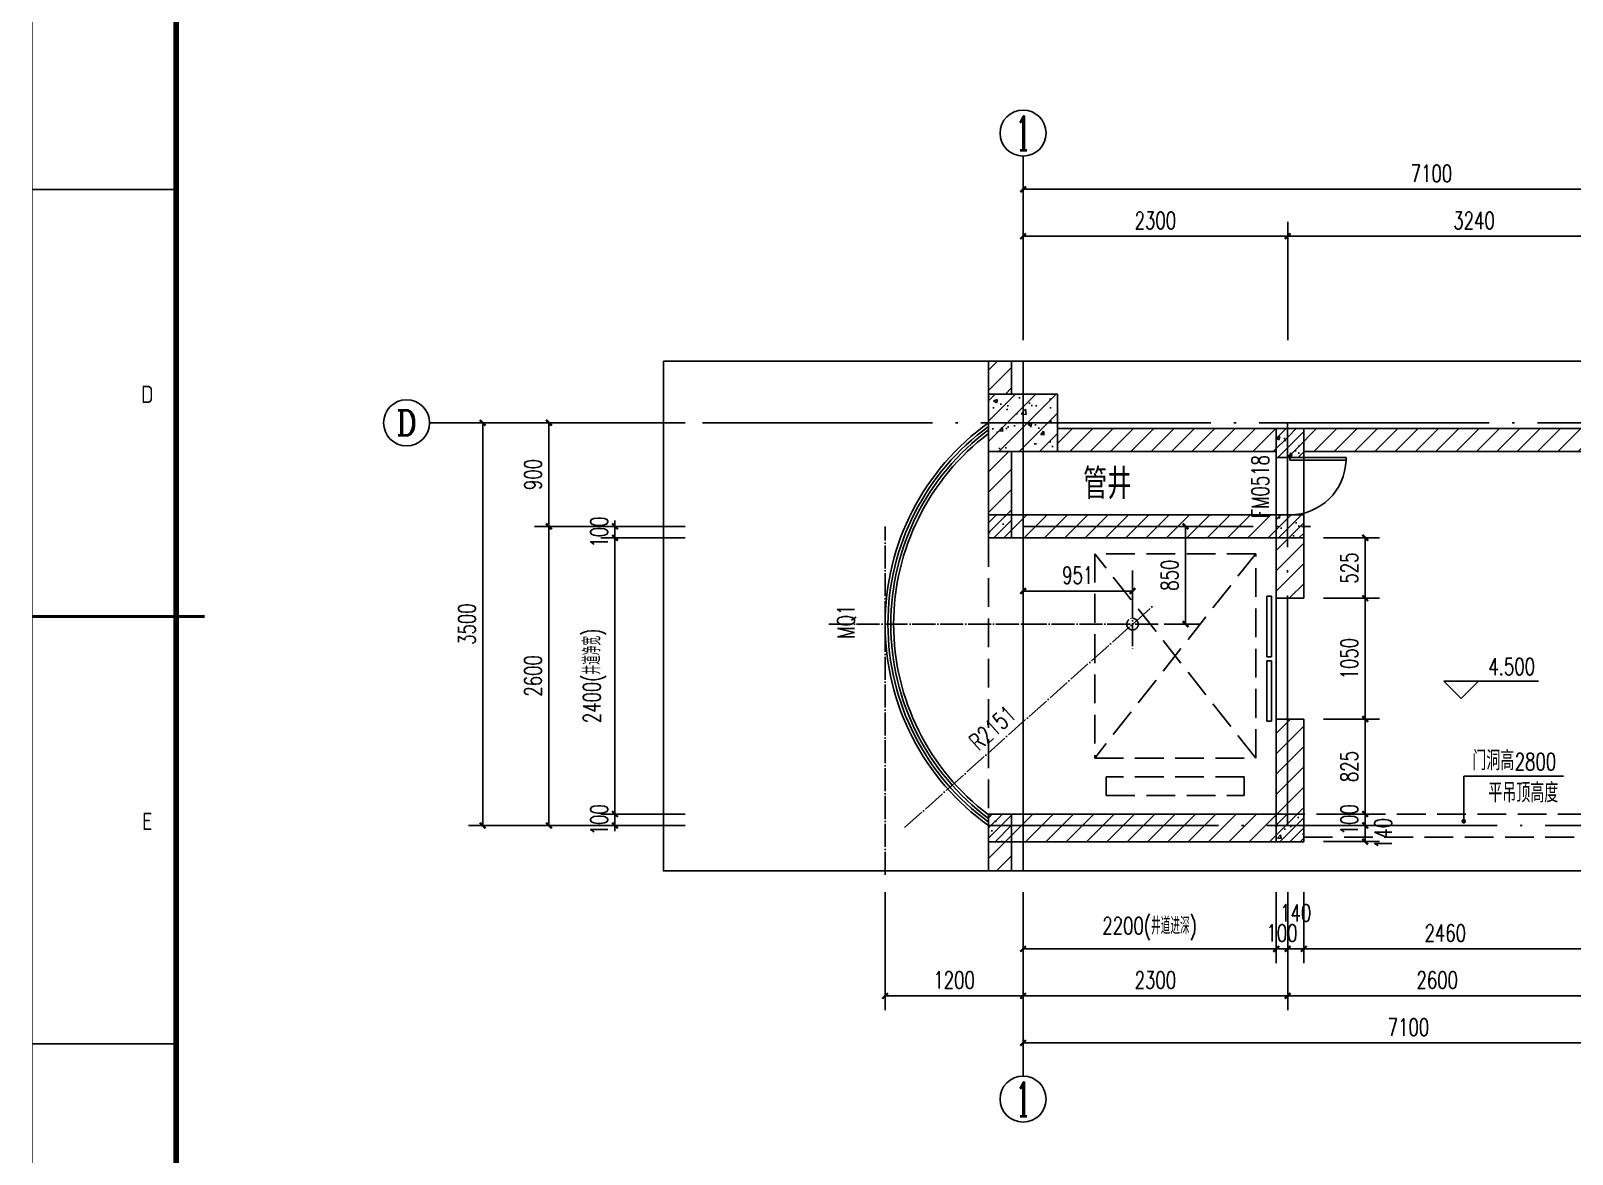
# Model space of a CAD drawing. Extents: x -59142 to 322364, y -122476 to 91021.
# Drawn here: x 140384 to 153783, y -57418 to -47656 of the extents above; entities that cross this region are included whole.
import ezdxf
from ezdxf.enums import TextEntityAlignment as Align

# ---------------------------------------------------------------- set-up
doc = ezdxf.new("R2010")
doc.units = 0
doc.header["$LTSCALE"] = 1000
doc.header["$MEASUREMENT"] = 0
doc.linetypes.add('DASH', pattern=[0.35, 0.25, -0.1])
doc.linetypes.add('DOTE', pattern=[2.42, 2, -0.2, 0.02, -0.2])
for name, color, linetype in [('AXIS', 3, 'Continuous'), ('AXIS_TEXT', 7, 'Continuous'), ('CENTRE LINE', 1, 'DOTE'), ('COLUMN', 255, 'Continuous'), ('DIM_ELEV', 3, 'Continuous'), ('DIM_LEAD', 3, 'Continuous'), ('DIM_SYMB', 3, 'Continuous'), ('DOTE', 1, 'DOTE'), ('PUB_DIM', 3, 'Continuous'), ('PUB_HATCH', 255, 'Continuous'), ('PUB_TEXT', 7, 'Continuous'), ('STAIR', 2, 'Continuous'), ('TEXT', 62, 'Continuous'), ('WALL', 255, 'Continuous'), ('WINDOW', 4, 'Continuous'), ('WINDOW_TEXT', 7, 'Continuous')]:
    doc.layers.add(name, color=color, linetype=linetype)
doc.styles.add('_TCH_AXIS', font='COMPLEX', dxfattribs={"bigfont": 'GBCBIG'})
doc.styles.add('_TCH_DIM', font='SIMPLEX', dxfattribs={"bigfont": 'GBCBIG'})
doc.styles.add('_TCH_DIM_T3', font='SIMPLEX', dxfattribs={"width": 0.705882, "bigfont": 'GBCBIG'})
doc.styles.add('_TCH_WINDOW', font='SIMPLEX', dxfattribs={"bigfont": 'GBCBIG'})
doc.styles.add('COMPLEX', font='COMPLEX')
doc.styles.add('HZTXT', font='geditxt.shx', dxfattribs={"width": 0.8, "bigfont": 'hztxt1.shx'})
doc.styles.get("Standard").update_dxf_attribs({"font": 'gbenor.shx', "bigfont": 'gbcbig.shx'})
doc.styles.add('TK', font='GEDITXT.SHX', dxfattribs={"width": 0.85, "height": 3.5, "bigfont": 'DXT.SHX'})
doc.dimstyles.new('_TCH_ARCH&&50', dxfattribs={"dimtxt": 148.75, "dimasz": 50, "dimexe": 125, "dimexo": 150, "dimgap": 63.125, "dimtad": 1, "dimdec": 0, "dimzin": 0, "dimdsep": 46, "dimtxsty": '_TCH_DIM_T3', "dimblk": 'ARCHTICK', "dimcen": 0.09, "dimazin": 2, "dimtfac": 1, "dimtdec": 0, "dimtix": 1, "dimtmove": 2, "dimatfit": 3, "dimfxl": 1, "dimtolj": 1, "dimtzin": 0, "dimarcsym": 0})
pattern_1 = [(45, (0, 89.76), (-88.38838, 88.38838), [])]
pattern_2 = [(45, (0, 0), (-88.38835, 88.38835), []), (50, (0, 0), (358.6301, -31.37607), [37.5, -412.5]), (355, (0, 0), (-69.3757, 376.0961), [30, -330]), (100.4514, (29.9, -2.6), (289.2547, 344.7198), [31.8701, -350.57106]), (46.1842, (0, 100), (533.6205, -82.7595), [56.25, -618.75]), (96.6356, (44.47, 93.1), (467.3314, 487.059), [47.8051, -525.8565]), (351.1842, (0, 100), (467.331, 487.0593), [45, -495]), (21, (50, 75), (298.4535, -201.30945), [37.5, -412.5]), (326, (50, 75), (121.6577, 362.575), [30, -330]), (71.4514, (74.87, 58.22), (420.1113, 161.26525), [31.8701, -350.57106]), (37.5, (0, 0), (6.07993, 166.44693), [0, -326, 0, -335, 0, -331.25]), (7.5, (0, 0), (131.53477, 197.20586), [0, -191, 0, -318.5, 0, -126.25]), (327.5, (-111.5, 0), (266.91122, -11.27744), [0, -125, 0, -390, 0, -517.5]), (317.5, (-161.5, 0), (291.5931, 50.0525), [0, -162.5, 0, -259, 0, -367.5])]

# ---------------------------------------------------------------- blocks, each defined once
blk = doc.blocks.new('GEDI_WK_A11')
at = {"color": 3}
for p, q in [((25, 371.25), (0, 371.25)), ((25, 297), (0, 297)), ((25, 222.75), (0, 222.75))]:
    blk.add_line(p, q, dxfattribs=at)
for points, const_width in [([(0, 0), (1050, 0), (1050, 594), (0, 594)], 0.1), ([(25, 10), (1040, 10), (1040, 584), (25, 584)], 1)]:
    blk.add_lwpolyline(points, close=True, dxfattribs=dict(at, const_width=const_width))
at = {"color": 3, "const_width": 0.5}
blk.add_lwpolyline([(30, 297), (0, 297)], dxfattribs=at)
at = {"color": 3}
for s, p in [('D', (20, 334.12)), ('E', (20, 259.88))]:
    blk.add_text(s, height=3, dxfattribs=at).set_placement(p, align=Align.CENTER)
blk = doc.blocks.new('A$C024A6866')
blk.add_blockref('GEDI_WK_A11', (0, 0))
at = {"style": 'TK', "width": 0.85}
for tag, height, p in [('PROJECTNAME', 4.75, (985, 44)), ('PHASE', 4, (1027, 44)), ('DRAWINGNAME', 4.75, (995, 31))]:
    blk.add_attdef(tag, text='', height=height, dxfattribs=at).set_placement(p, align=Align.MIDDLE_CENTER)
for tag, p, height in [('APPROVE', (872, 32.75), 3.5), ('DESIGN', (917, 32.75), 3.5), ('REVIEW1', (872, 25.75), 3.5), ('DRAW', (917, 25.75), 3.5), ('REVIEW2', (872, 18.75), 3.5), ('PROPORTION', (917, 18.75), 3.5), ('DRAWINGNUMBER', (967, 18.5), 4), ('CHECK', (872, 11.75), 3.5), ('DATE', (917, 11.75), 3.5), ('VERSION', (1033, 11.75), 3.5)]:
    blk.add_attdef(tag, p, '', height=height, dxfattribs=at)
blk = doc.blocks.new('sgdsg')
at = {"xscale": 50, "yscale": 50, "zscale": 50}
blk.add_blockref('A$C024A6866', (-52500, 0), dxfattribs=at)
blk = doc.blocks.new('_ArchTick')
at = {"color": 0, "linetype": 'ByBlock', "const_width": 0.4}
blk.add_lwpolyline([(-0.5, -0.5), (0.5, 0.5)], dxfattribs=at)
blk = doc.blocks.new('*D142')
at = {"layer": 'Defpoints', "color": 0, "transparency": 16777216}
for p in [(151470, -52062), (151984, -52062), (151470, -52587)]:
    blk.add_point(p, dxfattribs=at)
at = {"layer": 'PUB_DIM', "color": 0, "lineweight": -2, "transparency": 16777216}
for p, q in [((151620, -52062), (152109, -52062)), ((151984, -52587), (151984, -52062)), ((151620, -52587), (152109, -52587))]:
    blk.add_line(p, q, dxfattribs=at)
at = {"layer": 'PUB_DIM', "color": 0, "lineweight": -2, "transparency": 16777216, "xscale": 50, "yscale": 50, "zscale": 50}
for p, rotation in [((151984, -52062), 90), ((151984, -52587), 270)]:
    blk.add_blockref('_ArchTick', p, dxfattribs=dict(at, rotation=rotation))
at = {"layer": 'PUB_DIM', "color": 0, "transparency": 16777216, "insert": (151846, -52325), "char_height": 148.8, "attachment_point": 5, "rotation": 90, "style": '_TCH_DIM_T3'}
blk.add_mtext('\\A1;525', dxfattribs=at)
blk = doc.blocks.new('*D143')
at = {"layer": 'Defpoints', "color": 0, "transparency": 16777216}
for p in [(151470, -52587), (151984, -52587), (151470, -53637)]:
    blk.add_point(p, dxfattribs=at)
at = {"layer": 'PUB_DIM', "color": 0, "lineweight": -2, "transparency": 16777216}
for p, q in [((151620, -52587), (152109, -52587)), ((151984, -53637), (151984, -52587)), ((151620, -53637), (152109, -53637))]:
    blk.add_line(p, q, dxfattribs=at)
at = {"layer": 'PUB_DIM', "color": 0, "lineweight": -2, "transparency": 16777216, "xscale": 50, "yscale": 50, "zscale": 50}
for p, rotation in [((151984, -52587), 90), ((151984, -53637), 270)]:
    blk.add_blockref('_ArchTick', p, dxfattribs=dict(at, rotation=rotation))
at = {"layer": 'PUB_DIM', "color": 0, "transparency": 16777216, "insert": (151846, -53112), "char_height": 148.8, "attachment_point": 5, "rotation": 90, "style": '_TCH_DIM_T3'}
blk.add_mtext('\\A1;1050', dxfattribs=at)
blk = doc.blocks.new('*D144')
at = {"layer": 'Defpoints', "color": 0, "transparency": 16777216}
for p in [(151470, -53637), (151984, -53637), (151470, -54462)]:
    blk.add_point(p, dxfattribs=at)
at = {"layer": 'PUB_DIM', "color": 0, "lineweight": -2, "transparency": 16777216}
for p, q in [((151620, -53637), (152109, -53637)), ((151984, -54462), (151984, -53637)), ((151620, -54462), (152109, -54462))]:
    blk.add_line(p, q, dxfattribs=at)
at = {"layer": 'PUB_DIM', "color": 0, "lineweight": -2, "transparency": 16777216, "xscale": 50, "yscale": 50, "zscale": 50}
for p, rotation in [((151984, -53637), 90), ((151984, -54462), 270)]:
    blk.add_blockref('_ArchTick', p, dxfattribs=dict(at, rotation=rotation))
at = {"layer": 'PUB_DIM', "color": 0, "transparency": 16777216, "insert": (151846, -54050), "char_height": 148.8, "attachment_point": 5, "rotation": 90, "style": '_TCH_DIM_T3'}
blk.add_mtext('\\A1;825', dxfattribs=at)
blk = doc.blocks.new('*D145')
at = {"layer": 'Defpoints', "color": 0, "transparency": 16777216}
for p in [(151470, -54462), (151984, -54462), (151470, -54562)]:
    blk.add_point(p, dxfattribs=at)
at = {"layer": 'PUB_DIM', "color": 0, "lineweight": -2, "transparency": 16777216}
for p, q in [((151620, -54462), (152109, -54462)), ((151984, -54462), (151984, -54412)), ((151984, -54562), (151984, -54462)), ((151620, -54562), (152109, -54562)), ((151984, -54562), (151984, -54612))]:
    blk.add_line(p, q, dxfattribs=at)
at = {"layer": 'PUB_DIM', "color": 0, "lineweight": -2, "transparency": 16777216, "xscale": 50, "yscale": 50, "zscale": 50}
for p, rotation in [((151984, -54462), 270), ((151984, -54562), 90)]:
    blk.add_blockref('_ArchTick', p, dxfattribs=dict(at, rotation=rotation))
at = {"layer": 'PUB_DIM', "color": 0, "transparency": 16777216, "insert": (151846, -54512), "char_height": 148.8, "attachment_point": 5, "rotation": 90, "style": '_TCH_DIM_T3'}
blk.add_mtext('\\A1;100', dxfattribs=at)
blk = doc.blocks.new('*D146')
at = {"layer": 'Defpoints', "color": 0, "transparency": 16777216}
for p in [(151470, -54562), (151984, -54562), (151470, -54702)]:
    blk.add_point(p, dxfattribs=at)
at = {"layer": 'PUB_DIM', "color": 0, "lineweight": -2, "transparency": 16777216}
for p, q in [((151620, -54562), (152109, -54562)), ((151984, -54702), (151984, -54562)), ((151620, -54702), (152109, -54702))]:
    blk.add_line(p, q, dxfattribs=at)
at = {"layer": 'PUB_DIM', "color": 0, "lineweight": -2, "transparency": 16777216, "xscale": 50, "yscale": 50, "zscale": 50}
for p, rotation in [((151984, -54562), 90), ((151984, -54702), 270)]:
    blk.add_blockref('_ArchTick', p, dxfattribs=dict(at, rotation=rotation))
at = {"layer": 'PUB_DIM', "color": 0, "transparency": 16777216, "insert": (152140, -54632), "char_height": 148.8, "attachment_point": 5, "rotation": 90, "style": '_TCH_DIM_T3'}
blk.add_mtext('\\A1;140', dxfattribs=at)
blk = doc.blocks.new('*D147')
at = {"layer": 'AXIS', "color": 0, "lineweight": -2, "transparency": 16777216}
for p, q in [((149010, -55140), (149010, -55759)), ((151210, -55140), (151210, -55759)), ((149010, -55634), (151210, -55634))]:
    blk.add_line(p, q, dxfattribs=at)
at = {"layer": 'Defpoints', "color": 0, "transparency": 16777216}
for p in [(149010, -54990), (151210, -54990), (151210, -55634)]:
    blk.add_point(p, dxfattribs=at)
at = {"layer": 'AXIS', "color": 0, "lineweight": -2, "transparency": 16777216, "xscale": 50, "yscale": 50, "zscale": 50, "rotation": 180}
blk.add_blockref('_ArchTick', (149010, -55634), dxfattribs=at)
at = {"layer": 'AXIS', "color": 0, "lineweight": -2, "transparency": 16777216, "xscale": 50, "yscale": 50, "zscale": 50}
blk.add_blockref('_ArchTick', (151210, -55634), dxfattribs=at)
at = {"layer": 'AXIS', "color": 0, "transparency": 16777216, "insert": (150110, -55458), "char_height": 148.75, "attachment_point": 5, "style": '_TCH_DIM_T3'}
blk.add_mtext('\\A1;2200(井道进深)', dxfattribs=at)
blk = doc.blocks.new('*D148')
at = {"layer": 'AXIS', "color": 0, "lineweight": -2, "transparency": 16777216}
for p, q in [((151210, -55140), (151210, -55759)), ((151310, -55140), (151310, -55759)), ((151210, -55634), (151160, -55634)), ((151210, -55634), (151310, -55634)), ((151310, -55634), (151360, -55634))]:
    blk.add_line(p, q, dxfattribs=at)
at = {"layer": 'Defpoints', "color": 0, "transparency": 16777216}
for p in [(151210, -54990), (151310, -54990), (151310, -55634)]:
    blk.add_point(p, dxfattribs=at)
at = {"layer": 'AXIS', "color": 0, "lineweight": -2, "transparency": 16777216, "xscale": 50, "yscale": 50, "zscale": 50}
blk.add_blockref('_ArchTick', (151210, -55634), dxfattribs=at)
at = {"layer": 'AXIS', "color": 0, "lineweight": -2, "transparency": 16777216, "xscale": 50, "yscale": 50, "zscale": 50, "rotation": 180}
blk.add_blockref('_ArchTick', (151310, -55634), dxfattribs=at)
at = {"layer": 'AXIS', "color": 0, "transparency": 16777216, "insert": (151260, -55497), "char_height": 148.8, "attachment_point": 5, "style": '_TCH_DIM_T3'}
blk.add_mtext('\\A1;100', dxfattribs=at)
blk = doc.blocks.new('*D149')
at = {"layer": 'AXIS', "color": 0, "lineweight": -2, "transparency": 16777216}
for p, q in [((151310, -55140), (151310, -55759)), ((151450, -55140), (151450, -55759)), ((151310, -55634), (151450, -55634))]:
    blk.add_line(p, q, dxfattribs=at)
at = {"layer": 'Defpoints', "color": 0, "transparency": 16777216}
for p in [(151310, -54990), (151450, -54990), (151450, -55634)]:
    blk.add_point(p, dxfattribs=at)
at = {"layer": 'AXIS', "color": 0, "lineweight": -2, "transparency": 16777216, "xscale": 50, "yscale": 50, "zscale": 50, "rotation": 180}
blk.add_blockref('_ArchTick', (151310, -55634), dxfattribs=at)
at = {"layer": 'AXIS', "color": 0, "lineweight": -2, "transparency": 16777216, "xscale": 50, "yscale": 50, "zscale": 50}
blk.add_blockref('_ArchTick', (151450, -55634), dxfattribs=at)
at = {"layer": 'AXIS', "color": 0, "transparency": 16777216, "insert": (151380, -55322), "char_height": 148.8, "attachment_point": 5, "style": '_TCH_DIM_T3'}
blk.add_mtext('\\A1;140', dxfattribs=at)
blk = doc.blocks.new('*D150')
at = {"layer": 'AXIS', "color": 0, "lineweight": -2, "transparency": 16777216}
for p, q in [((151450, -55140), (151450, -55759)), ((153910, -55140), (153910, -55759)), ((151450, -55634), (153910, -55634))]:
    blk.add_line(p, q, dxfattribs=at)
at = {"layer": 'Defpoints', "color": 0, "transparency": 16777216}
for p in [(151450, -54990), (153910, -54990), (153910, -55634)]:
    blk.add_point(p, dxfattribs=at)
at = {"layer": 'AXIS', "color": 0, "lineweight": -2, "transparency": 16777216, "xscale": 50, "yscale": 50, "zscale": 50, "rotation": 180}
blk.add_blockref('_ArchTick', (151450, -55634), dxfattribs=at)
at = {"layer": 'AXIS', "color": 0, "lineweight": -2, "transparency": 16777216, "xscale": 50, "yscale": 50, "zscale": 50}
blk.add_blockref('_ArchTick', (153910, -55634), dxfattribs=at)
at = {"layer": 'AXIS', "color": 0, "transparency": 16777216, "insert": (152680, -55497), "char_height": 148.8, "attachment_point": 5, "style": '_TCH_DIM_T3'}
blk.add_mtext('\\A1;2460', dxfattribs=at)
blk = doc.blocks.new('*D456')
at = {"layer": 'Defpoints', "color": 0, "transparency": 16777216}
for p in [(150086, -51962), (150422, -51962), (150086, -52812)]:
    blk.add_point(p, dxfattribs=at)
at = {"layer": 'PUB_DIM', "color": 0, "lineweight": -2, "transparency": 16777216}
for p, q in [((150236, -51962), (150546, -51962)), ((150422, -52812), (150422, -51962)), ((150236, -52812), (150546, -52812))]:
    blk.add_line(p, q, dxfattribs=at)
at = {"layer": 'PUB_DIM', "color": 0, "lineweight": -2, "transparency": 16777216, "xscale": 50, "yscale": 50, "zscale": 50}
for p, rotation in [((150422, -51962), 90), ((150422, -52812), 270)]:
    blk.add_blockref('_ArchTick', p, dxfattribs=dict(at, rotation=rotation))
at = {"layer": 'PUB_DIM', "color": 0, "transparency": 16777216, "insert": (150284, -52387), "char_height": 148.8, "attachment_point": 5, "rotation": 90, "style": '_TCH_DIM_T3'}
blk.add_mtext('\\A1;850', dxfattribs=at)
blk = doc.blocks.new('*D457')
at = {"layer": 'Defpoints', "color": 0, "transparency": 16777216}
for p in [(149010, -52197), (149961, -52197), (149961, -52524)]:
    blk.add_point(p, dxfattribs=at)
at = {"layer": 'PUB_DIM', "color": 0, "lineweight": -2, "transparency": 16777216}
for p, q in [((149010, -52347), (149010, -52649)), ((149961, -52347), (149961, -52649)), ((149010, -52524), (149961, -52524))]:
    blk.add_line(p, q, dxfattribs=at)
at = {"layer": 'PUB_DIM', "color": 0, "lineweight": -2, "transparency": 16777216, "xscale": 50, "yscale": 50, "zscale": 50, "rotation": 180}
blk.add_blockref('_ArchTick', (149010, -52524), dxfattribs=at)
at = {"layer": 'PUB_DIM', "color": 0, "lineweight": -2, "transparency": 16777216, "xscale": 50, "yscale": 50, "zscale": 50}
blk.add_blockref('_ArchTick', (149961, -52524), dxfattribs=at)
at = {"layer": 'PUB_DIM', "color": 0, "transparency": 16777216, "insert": (149485, -52387), "char_height": 148.8, "attachment_point": 5, "style": '_TCH_DIM_T3'}
blk.add_mtext('\\A1;951', dxfattribs=at)
blk = doc.blocks.new('*D458')
at = {"layer": 'Defpoints', "color": 0, "transparency": 16777216}
for p in [(145462, -51962), (146222, -51962), (146222, -52062)]:
    blk.add_point(p, dxfattribs=at)
at = {"layer": 'PUB_DIM', "color": 0, "lineweight": -2, "transparency": 16777216}
for p, q in [((146072, -51962), (145338, -51962)), ((145462, -51962), (145462, -51912)), ((145462, -52062), (145462, -51962)), ((146072, -52062), (145338, -52062)), ((145462, -52062), (145462, -52112))]:
    blk.add_line(p, q, dxfattribs=at)
at = {"layer": 'PUB_DIM', "color": 0, "lineweight": -2, "transparency": 16777216, "xscale": 50, "yscale": 50, "zscale": 50}
for p, rotation in [((145462, -51962), 270), ((145462, -52062), 90)]:
    blk.add_blockref('_ArchTick', p, dxfattribs=dict(at, rotation=rotation))
at = {"layer": 'PUB_DIM', "color": 0, "transparency": 16777216, "insert": (145325, -52012), "char_height": 148.8, "attachment_point": 5, "rotation": 90, "style": '_TCH_DIM_T3'}
blk.add_mtext('\\A1;100', dxfattribs=at)
blk = doc.blocks.new('*D459')
at = {"layer": 'Defpoints', "color": 0, "transparency": 16777216}
for p in [(145462, -52062), (146222, -52062), (146222, -54462)]:
    blk.add_point(p, dxfattribs=at)
at = {"layer": 'PUB_DIM', "color": 0, "lineweight": -2, "transparency": 16777216}
for p, q in [((146072, -52062), (145338, -52062)), ((145462, -54462), (145462, -52062)), ((146072, -54462), (145338, -54462))]:
    blk.add_line(p, q, dxfattribs=at)
at = {"layer": 'PUB_DIM', "color": 0, "lineweight": -2, "transparency": 16777216, "xscale": 50, "yscale": 50, "zscale": 50}
for p, rotation in [((145462, -52062), 90), ((145462, -54462), 270)]:
    blk.add_blockref('_ArchTick', p, dxfattribs=dict(at, rotation=rotation))
at = {"layer": 'PUB_DIM', "color": 0, "transparency": 16777216, "insert": (145286, -53262), "char_height": 148.75, "attachment_point": 5, "rotation": 90, "style": '_TCH_DIM_T3'}
blk.add_mtext('\\A1;2400(井道净宽)', dxfattribs=at)
blk = doc.blocks.new('*D460')
at = {"layer": 'Defpoints', "color": 0, "transparency": 16777216}
for p in [(145462, -54462), (146222, -54462), (146222, -54562)]:
    blk.add_point(p, dxfattribs=at)
at = {"layer": 'PUB_DIM', "color": 0, "lineweight": -2, "transparency": 16777216}
for p, q in [((146072, -54462), (145338, -54462)), ((145462, -54462), (145462, -54412)), ((145462, -54562), (145462, -54462)), ((146072, -54562), (145338, -54562)), ((145462, -54562), (145462, -54612))]:
    blk.add_line(p, q, dxfattribs=at)
at = {"layer": 'PUB_DIM', "color": 0, "lineweight": -2, "transparency": 16777216, "xscale": 50, "yscale": 50, "zscale": 50}
for p, rotation in [((145462, -54462), 270), ((145462, -54562), 90)]:
    blk.add_blockref('_ArchTick', p, dxfattribs=dict(at, rotation=rotation))
at = {"layer": 'PUB_DIM', "color": 0, "transparency": 16777216, "insert": (145325, -54512), "char_height": 148.8, "attachment_point": 5, "rotation": 90, "style": '_TCH_DIM_T3'}
blk.add_mtext('\\A1;100', dxfattribs=at)
blk = doc.blocks.new('*D474')
at = {"layer": 'Defpoints', "color": 0, "transparency": 16777216}
for p in [(144312, -51062), (145287, -51062), (145287, -54562)]:
    blk.add_point(p, dxfattribs=at)
at = {"layer": 'PUB_DIM', "color": 0, "lineweight": -2, "transparency": 16777216}
for p, q in [((145137, -51062), (144188, -51062)), ((144312, -54562), (144312, -51062)), ((145137, -54562), (144188, -54562))]:
    blk.add_line(p, q, dxfattribs=at)
at = {"layer": 'PUB_DIM', "color": 0, "lineweight": -2, "transparency": 16777216, "xscale": 50, "yscale": 50, "zscale": 50}
for p, rotation in [((144312, -51062), 90), ((144312, -54562), 270)]:
    blk.add_blockref('_ArchTick', p, dxfattribs=dict(at, rotation=rotation))
at = {"layer": 'PUB_DIM', "color": 0, "transparency": 16777216, "insert": (144175, -52812), "char_height": 148.8, "attachment_point": 5, "rotation": 90, "style": '_TCH_DIM_T3'}
blk.add_mtext('\\A1;3500', dxfattribs=at)
blk = doc.blocks.new('*D475')
at = {"layer": 'Defpoints', "color": 0, "transparency": 16777216}
for p in [(144888, -51062), (146222, -51062), (146222, -51962)]:
    blk.add_point(p, dxfattribs=at)
at = {"layer": 'PUB_DIM', "color": 0, "lineweight": -2, "transparency": 16777216}
for p, q in [((146072, -51062), (144762, -51062)), ((144888, -51962), (144888, -51062)), ((146072, -51962), (144762, -51962))]:
    blk.add_line(p, q, dxfattribs=at)
at = {"layer": 'PUB_DIM', "color": 0, "lineweight": -2, "transparency": 16777216, "xscale": 50, "yscale": 50, "zscale": 50}
for p, rotation in [((144888, -51062), 90), ((144888, -51962), 270)]:
    blk.add_blockref('_ArchTick', p, dxfattribs=dict(at, rotation=rotation))
at = {"layer": 'PUB_DIM', "color": 0, "transparency": 16777216, "insert": (144750, -51512), "char_height": 148.8, "attachment_point": 5, "rotation": 90, "style": '_TCH_DIM_T3'}
blk.add_mtext('\\A1;900', dxfattribs=at)
blk = doc.blocks.new('*D476')
at = {"layer": 'Defpoints', "color": 0, "transparency": 16777216}
for p in [(144888, -51962), (146222, -51962), (146222, -54562)]:
    blk.add_point(p, dxfattribs=at)
at = {"layer": 'PUB_DIM', "color": 0, "lineweight": -2, "transparency": 16777216}
for p, q in [((146072, -51962), (144762, -51962)), ((144888, -54562), (144888, -51962)), ((146072, -54562), (144762, -54562))]:
    blk.add_line(p, q, dxfattribs=at)
at = {"layer": 'PUB_DIM', "color": 0, "lineweight": -2, "transparency": 16777216, "xscale": 50, "yscale": 50, "zscale": 50}
for p, rotation in [((144888, -51962), 90), ((144888, -54562), 270)]:
    blk.add_blockref('_ArchTick', p, dxfattribs=dict(at, rotation=rotation))
at = {"layer": 'PUB_DIM', "color": 0, "transparency": 16777216, "insert": (144750, -53262), "char_height": 148.8, "attachment_point": 5, "rotation": 90, "style": '_TCH_DIM_T3'}
blk.add_mtext('\\A1;2600', dxfattribs=at)
blk = doc.blocks.new('*D477')
at = {"layer": 'AXIS', "color": 0, "lineweight": -2, "transparency": 16777216}
for p, q in [((149010, -50344), (149010, -49316)), ((149010, -49441), (151310, -49441)), ((151310, -50344), (151310, -49316))]:
    blk.add_line(p, q, dxfattribs=at)
at = {"layer": 'Defpoints', "color": 0, "transparency": 16777216}
for p in [(151310, -49441), (149010, -50494), (151310, -50494)]:
    blk.add_point(p, dxfattribs=at)
at = {"layer": 'AXIS', "color": 0, "lineweight": -2, "transparency": 16777216, "xscale": 50, "yscale": 50, "zscale": 50, "rotation": 180}
blk.add_blockref('_ArchTick', (149010, -49441), dxfattribs=at)
at = {"layer": 'AXIS', "color": 0, "lineweight": -2, "transparency": 16777216, "xscale": 50, "yscale": 50, "zscale": 50}
blk.add_blockref('_ArchTick', (151310, -49441), dxfattribs=at)
at = {"layer": 'AXIS', "color": 0, "transparency": 16777216, "insert": (150160, -49304), "char_height": 148.8, "attachment_point": 5, "style": '_TCH_DIM_T3'}
blk.add_mtext('\\A1;2300', dxfattribs=at)
blk = doc.blocks.new('*D478')
at = {"layer": 'AXIS', "color": 0, "lineweight": -2, "transparency": 16777216}
for p, q in [((151310, -50344), (151310, -49316)), ((151310, -49441), (154550, -49441)), ((154550, -50344), (154550, -49316))]:
    blk.add_line(p, q, dxfattribs=at)
at = {"layer": 'Defpoints', "color": 0, "transparency": 16777216}
for p in [(154550, -49441), (151310, -50494), (154550, -50494)]:
    blk.add_point(p, dxfattribs=at)
at = {"layer": 'AXIS', "color": 0, "lineweight": -2, "transparency": 16777216, "xscale": 50, "yscale": 50, "zscale": 50, "rotation": 180}
blk.add_blockref('_ArchTick', (151310, -49441), dxfattribs=at)
at = {"layer": 'AXIS', "color": 0, "lineweight": -2, "transparency": 16777216, "xscale": 50, "yscale": 50, "zscale": 50}
blk.add_blockref('_ArchTick', (154550, -49441), dxfattribs=at)
at = {"layer": 'AXIS', "color": 0, "transparency": 16777216, "insert": (152930, -49304), "char_height": 148.8, "attachment_point": 5, "style": '_TCH_DIM_T3'}
blk.add_mtext('\\A1;3240', dxfattribs=at)
blk = doc.blocks.new('*D482')
at = {"layer": 'AXIS', "color": 0, "lineweight": -2, "transparency": 16777216}
for p, q in [((149010, -49836), (149010, -48908)), ((149010, -49033), (156110, -49033)), ((156110, -49836), (156110, -48908))]:
    blk.add_line(p, q, dxfattribs=at)
at = {"layer": 'Defpoints', "color": 0, "transparency": 16777216}
for p in [(156110, -49033), (149010, -49986), (156110, -49986)]:
    blk.add_point(p, dxfattribs=at)
at = {"layer": 'AXIS', "color": 0, "lineweight": -2, "transparency": 16777216, "xscale": 50, "yscale": 50, "zscale": 50, "rotation": 180}
blk.add_blockref('_ArchTick', (149010, -49033), dxfattribs=at)
at = {"layer": 'AXIS', "color": 0, "lineweight": -2, "transparency": 16777216, "xscale": 50, "yscale": 50, "zscale": 50}
blk.add_blockref('_ArchTick', (156110, -49033), dxfattribs=at)
at = {"layer": 'AXIS', "color": 0, "transparency": 16777216, "insert": (152560, -48895), "char_height": 148.8, "attachment_point": 5, "style": '_TCH_DIM_T3'}
blk.add_mtext('\\A1;7100', dxfattribs=at)
blk = doc.blocks.new('*D484')
at = {"layer": 'AXIS', "color": 0, "lineweight": -2, "transparency": 16777216}
for p, q in [((147810, -55140), (147810, -56168)), ((149010, -55140), (149010, -56168)), ((147810, -56043), (149010, -56043))]:
    blk.add_line(p, q, dxfattribs=at)
at = {"layer": 'Defpoints', "color": 0, "transparency": 16777216}
for p in [(147810, -54990), (149010, -54990), (149010, -56043)]:
    blk.add_point(p, dxfattribs=at)
at = {"layer": 'AXIS', "color": 0, "lineweight": -2, "transparency": 16777216, "xscale": 50, "yscale": 50, "zscale": 50, "rotation": 180}
blk.add_blockref('_ArchTick', (147810, -56043), dxfattribs=at)
at = {"layer": 'AXIS', "color": 0, "lineweight": -2, "transparency": 16777216, "xscale": 50, "yscale": 50, "zscale": 50}
blk.add_blockref('_ArchTick', (149010, -56043), dxfattribs=at)
at = {"layer": 'AXIS', "color": 0, "transparency": 16777216, "insert": (148410, -55905), "char_height": 148.8, "attachment_point": 5, "style": '_TCH_DIM_T3'}
blk.add_mtext('\\A1;1200', dxfattribs=at)
blk = doc.blocks.new('*D485')
at = {"layer": 'AXIS', "color": 0, "lineweight": -2, "transparency": 16777216}
for p, q in [((149010, -55140), (149010, -56168)), ((151310, -55140), (151310, -56168)), ((149010, -56043), (151310, -56043))]:
    blk.add_line(p, q, dxfattribs=at)
at = {"layer": 'Defpoints', "color": 0, "transparency": 16777216}
for p in [(149010, -54990), (151310, -54990), (151310, -56043)]:
    blk.add_point(p, dxfattribs=at)
at = {"layer": 'AXIS', "color": 0, "lineweight": -2, "transparency": 16777216, "xscale": 50, "yscale": 50, "zscale": 50, "rotation": 180}
blk.add_blockref('_ArchTick', (149010, -56043), dxfattribs=at)
at = {"layer": 'AXIS', "color": 0, "lineweight": -2, "transparency": 16777216, "xscale": 50, "yscale": 50, "zscale": 50}
blk.add_blockref('_ArchTick', (151310, -56043), dxfattribs=at)
at = {"layer": 'AXIS', "color": 0, "transparency": 16777216, "insert": (150160, -55905), "char_height": 148.8, "attachment_point": 5, "style": '_TCH_DIM_T3'}
blk.add_mtext('\\A1;2300', dxfattribs=at)
blk = doc.blocks.new('*D486')
at = {"layer": 'AXIS', "color": 0, "lineweight": -2, "transparency": 16777216}
for p, q in [((151310, -55140), (151310, -56168)), ((153910, -55140), (153910, -56168)), ((151310, -56043), (153910, -56043))]:
    blk.add_line(p, q, dxfattribs=at)
at = {"layer": 'Defpoints', "color": 0, "transparency": 16777216}
for p in [(151310, -54990), (153910, -54990), (153910, -56043)]:
    blk.add_point(p, dxfattribs=at)
at = {"layer": 'AXIS', "color": 0, "lineweight": -2, "transparency": 16777216, "xscale": 50, "yscale": 50, "zscale": 50, "rotation": 180}
blk.add_blockref('_ArchTick', (151310, -56043), dxfattribs=at)
at = {"layer": 'AXIS', "color": 0, "lineweight": -2, "transparency": 16777216, "xscale": 50, "yscale": 50, "zscale": 50}
blk.add_blockref('_ArchTick', (153910, -56043), dxfattribs=at)
at = {"layer": 'AXIS', "color": 0, "transparency": 16777216, "insert": (152610, -55905), "char_height": 148.8, "attachment_point": 5, "style": '_TCH_DIM_T3'}
blk.add_mtext('\\A1;2600', dxfattribs=at)
blk = doc.blocks.new('*D490')
at = {"layer": 'AXIS', "color": 0, "lineweight": -2, "transparency": 16777216}
for p, q in [((149010, -55648), (149010, -56576)), ((156110, -55648), (156110, -56576)), ((149010, -56451), (156110, -56451))]:
    blk.add_line(p, q, dxfattribs=at)
at = {"layer": 'Defpoints', "color": 0, "transparency": 16777216}
for p in [(149010, -55498), (156110, -55498), (156110, -56451)]:
    blk.add_point(p, dxfattribs=at)
at = {"layer": 'AXIS', "color": 0, "lineweight": -2, "transparency": 16777216, "xscale": 50, "yscale": 50, "zscale": 50, "rotation": 180}
blk.add_blockref('_ArchTick', (149010, -56451), dxfattribs=at)
at = {"layer": 'AXIS', "color": 0, "lineweight": -2, "transparency": 16777216, "xscale": 50, "yscale": 50, "zscale": 50}
blk.add_blockref('_ArchTick', (156110, -56451), dxfattribs=at)
at = {"layer": 'AXIS', "color": 0, "transparency": 16777216, "insert": (152360, -56314), "char_height": 148.8, "attachment_point": 5, "style": '_TCH_DIM_T3'}
blk.add_mtext('\\A1;7100', dxfattribs=at)
blk = doc.blocks.new('_AXISO')
blk.add_circle((0, 0), 0.5)
at = {"layer": 'AXIS_TEXT', "style": 'COMPLEX', "width": 1.041667}
blk.add_attdef('A', text='', height=0.56, dxfattribs=at).set_placement((-0.25, -0.28), (0.25, -0.28), align=Align.FIT)

msp = doc.modelspace()

# ---------------------------------------------------------------- hatches: boundary and pattern name
at = {"layer": 'PUB_HATCH'}
h = msp.add_hatch(dxfattribs=at)
h.set_pattern_fill('普通砖', color=256, scale=50, style=0)
h.set_pattern_definition(pattern_1)
h.paths.add_polyline_path([(148709.7, -50812.4), (148909.7, -50812.4), (148909.7, -50528), (148709.7, -50528)])
h = msp.add_hatch(dxfattribs=at)
h.set_pattern_fill('钢筋混凝土', color=256, scale=50, style=0)
h.set_pattern_definition(pattern_2)
h.paths.add_polyline_path([(148709.7, -51312.4), (149309.7, -51312.4), (149309.7, -50812.4), (148709.7, -50812.4)])
h = msp.add_hatch(dxfattribs=at)
h.set_pattern_fill('普通砖', color=256, scale=50, style=0)
h.set_pattern_definition(pattern_1)
h.paths.add_polyline_path([(149309.7, -51112.4), (149309.7, -51312.4), (148909.7, -51312.4), (151209.7, -51312.4), (151323.1, -51245.8), (151309.7, -51112.4)])
h = msp.add_hatch(dxfattribs=at)
h.set_pattern_fill('钢筋混凝土', color=256, scale=50, style=0)
h.set_pattern_definition(pattern_2)
h.paths.add_polyline_path([(151209.7, -51112.4), (151209.7, -51362.4), (151449.7, -51362.4), (151449.7, -51112.4)])
h = msp.add_hatch(dxfattribs=at)
h.set_pattern_fill('普通砖', color=256, scale=50, style=0)
h.set_pattern_definition(pattern_1)
h.paths.add_polyline_path([(156109.7, -51312.4), (155809.7, -51312.4), (155809.7, -51112.4), (151309.7, -51112.4), (151323.1, -51245.8), (151449.7, -51312.4)])
h = msp.add_hatch(dxfattribs=at)
h.set_pattern_fill('普通砖', color=256, scale=50, style=0)
h.set_pattern_definition(pattern_1)
h.paths.add_polyline_path([(148909.7, -51312.4), (148709.7, -51312.4), (148709.7, -52062.4), (148909.7, -51862.4)])
h = msp.add_hatch(dxfattribs=at)
h.set_pattern_fill('普通砖', color=256, scale=50, style=0)
h.set_pattern_definition(pattern_1)
h.paths.add_polyline_path([(151209.7, -51312.4), (151209.7, -51362.4), (151449.7, -51362.4), (151449.7, -51312.4), (151323.1, -51245.8)])
h = msp.add_hatch(dxfattribs=at)
h.set_pattern_fill('普通砖', color=256, scale=50, style=0)
h.set_pattern_definition(pattern_1)
h.paths.add_polyline_path([(148909.7, -51862.4), (148709.7, -52062.4), (151209.7, -52062.4), (151289.7, -51962.4), (151209.7, -51862.4)])
h = msp.add_hatch(dxfattribs=at)
h.set_pattern_fill('钢筋混凝土', color=256, scale=50, style=0)
h.set_pattern_definition(pattern_2)
h.paths.add_polyline_path([(148909.7, -51862.4), (148709.7, -51862.4), (148709.7, -52062.4), (148909.7, -52062.4)])
h = msp.add_hatch(dxfattribs=at)
h.set_pattern_fill('普通砖', color=256, scale=50, style=0)
h.set_pattern_definition(pattern_1)
h.paths.add_polyline_path([(151449.7, -51962.4), (151449.7, -51862.4), (151209.7, -51862.4), (151289.7, -51962.4)])
h = msp.add_hatch(dxfattribs=at)
h.set_pattern_fill('钢筋混凝土', color=256, scale=50, style=0)
h.set_pattern_definition(pattern_2)
h.paths.add_polyline_path([(151449.7, -52062.4), (151449.7, -51862.4), (151209.7, -51862.4), (151209.7, -52062.4)])
h = msp.add_hatch(dxfattribs=at)
h.set_pattern_fill('普通砖', color=256, scale=50, style=0)
h.set_pattern_definition(pattern_1)
h.paths.add_polyline_path([(151209.7, -52062.4), (151209.7, -52587.4), (151449.7, -52587.4), (151449.7, -51962.4), (151289.7, -51962.4)])
h = msp.add_hatch(dxfattribs=at)
h.set_pattern_fill('普通砖', color=256, scale=50, style=0)
h.set_pattern_definition(pattern_1)
h.paths.add_polyline_path([(151449.7, -54702.4), (151449.7, -53637.4), (151209.7, -53637.4), (151209.7, -54462.4)])
h = msp.add_hatch(dxfattribs=at)
h.set_pattern_fill('普通砖', color=256, scale=50, style=0)
h.set_pattern_definition(pattern_1)
h.paths.add_polyline_path([(151449.7, -54702.4), (151209.7, -54462.4), (148709.7, -54462.4), (148909.7, -54702.4)])
h = msp.add_hatch(dxfattribs=at)
h.set_pattern_fill('普通砖', color=256, scale=50, style=0)
h.set_pattern_definition(pattern_1)
h.paths.add_polyline_path([(148909.7, -54702.4), (148709.7, -54462.4), (148709.7, -54956), (148909.7, -54956)])
h = msp.add_hatch(dxfattribs=at)
h.set_pattern_fill('钢筋混凝土', color=256, scale=50, style=0)
h.set_pattern_definition(pattern_2)
h.paths.add_polyline_path([(148909.7, -54702.4), (148909.7, -54462.4), (148709.7, -54462.4), (148709.7, -54702.4)])
h = msp.add_hatch(dxfattribs=at)
h.set_pattern_fill('钢筋混凝土', color=256, scale=50, style=0)
h.set_pattern_definition(pattern_2)
h.paths.add_polyline_path([(151209.7, -54702.4), (151449.7, -54702.4), (151449.7, -54462.4), (151209.7, -54462.4)])

# ---------------------------------------------------------------- linework, layer by layer
at = {"layer": 'AXIS'}
for p, q in [((149009.7, -49686), (149009.7, -48744.5)), ((145710.7, -51062.4), (143850.5, -51062.4)), ((149009.7, -55798), (149009.7, -56739.5))]:
    msp.add_line(p, q, dxfattribs=at)
for centre in [(149009.7, -48544.5), (149009.7, -56939.5)]:
    msp.add_circle(centre, 200, dxfattribs=at)
at = {"layer": 'CENTRE LINE', "ltscale": 0.1}
for p, q in [((147809.7, -54989.5), (147809.7, -51962.5)), ((147980.1, -54580.2), (150147.7, -52646)), ((149961.1, -52562.4), (149961.1, -53025.4)), ((150183, -52812.4), (147305.5, -52812.4))]:
    msp.add_line(p, q, dxfattribs=at)
at = {"layer": 'CENTRE LINE'}
for p, q in [((149009.7, -51962.4), (151509.7, -51962.4)), ((148709.7, -54562.4), (160396, -54562.4))]:
    msp.add_line(p, q, dxfattribs=at)
msp.add_lwpolyline([(151309.7, -54562.4), (151309.7, -51062.4)], dxfattribs=at)
at = {"layer": 'CENTRE LINE', "ltscale": 0.1}
msp.add_circle((149961.1, -52812.4), 50, dxfattribs=at)
at = {"layer": 'COLUMN'}
for p, q in [((149309.7, -50812.4), (148709.7, -50812.4)), ((148709.7, -50812.4), (148709.7, -51312.4)), ((149309.7, -51312.4), (149309.7, -50812.4)), ((151209.7, -51112.4), (151209.7, -51362.4)), ((151449.7, -51112.4), (151209.7, -51112.4)), ((151449.7, -51362.4), (151449.7, -51112.4)), ((148709.7, -51312.4), (149309.7, -51312.4)), ((151209.7, -51362.4), (151449.7, -51362.4)), ((148909.7, -51862.4), (148709.7, -51862.4)), ((148709.7, -51862.4), (148709.7, -52062.4)), ((148909.7, -52062.4), (148909.7, -51862.4)), ((151449.7, -51862.4), (151209.7, -51862.4)), ((151209.7, -51862.4), (151209.7, -52062.4)), ((151449.7, -52062.4), (151449.7, -51862.4)), ((148709.7, -52062.4), (148909.7, -52062.4)), ((151209.7, -52062.4), (151449.7, -52062.4)), ((148909.7, -54462.4), (148709.7, -54462.4)), ((148709.7, -54462.4), (148709.7, -54702.4)), ((148909.7, -54702.4), (148909.7, -54462.4)), ((151449.7, -54462.4), (151209.7, -54462.4)), ((151209.7, -54462.4), (151209.7, -54702.4)), ((151449.7, -54702.4), (151449.7, -54462.4)), ((148709.7, -54702.4), (148909.7, -54702.4)), ((151209.7, -54702.4), (151449.7, -54702.4))]:
    msp.add_line(p, q, dxfattribs=at)
at = {"layer": 'DIM_ELEV'}
for p, q in [((152818.2, -53457.5), (152668.2, -53307.5)), ((152668.2, -53307.5), (153489.7, -53307.5)), ((152818.2, -53457.5), (152968.2, -53307.5))]:
    msp.add_line(p, q, dxfattribs=at)
at = {"layer": 'DIM_LEAD'}
for p, q in [((152840.5, -54525.2), (152840.5, -54134)), ((152840.5, -54134), (153706.4, -54134))]:
    msp.add_line(p, q, dxfattribs=at)
at = {"layer": 'DIM_LEAD', "const_width": 20}
msp.add_lwpolyline([(152840.5, -54535.2, 1), (152840.5, -54515.2, 1)], format="xyb", close=True, dxfattribs=at)
at = {"layer": 'DIM_SYMB'}
for points in [[(148292.5, -50528), (154438, -50528), (154476.2, -50423), (154513.2, -50633), (154550.5, -50528), (160696, -50528)], [(148276.5, -54956), (154430, -54956), (154468.2, -54851), (154505.2, -55061), (154542.5, -54956), (160696, -54956)]]:
    msp.add_lwpolyline(points, dxfattribs=at)
at = {"layer": 'DOTE'}
msp.add_line((146221.5, -51062.4), (160396, -51062.4), dxfattribs=at)
msp.add_lwpolyline([(149009.7, -54956), (149009.7, -50528)], dxfattribs=at)
at = {"layer": 'PUB_DIM'}
msp.add_lwpolyline([(149009.7, -53661.4, 0, 0, 0), (148430.5, -54178.2, 33, 0, 0), (148355.9, -54244.8, 0, 0, 0)], format="xyseb", dxfattribs=at)
at = {"layer": 'STAIR', "color": 251, "linetype": 'DASH'}
msp.add_line((148709.7, -52062.7), (148709.7, -54462.4), dxfattribs=at)
at = {"layer": 'STAIR'}
msp.add_line((149009.7, -52062.7), (149009.7, -54462.4), dxfattribs=at)
at = {"layer": 'STAIR', "linetype": 'DASH'}
for p, q in [((151032.2, -52199.9), (149632.2, -52199.9)), ((149632.2, -52199.9), (149632.2, -53975.5)), ((151032.2, -53975.5), (149632.2, -52199.9)), ((151032.2, -52199.9), (149632.2, -53975.5)), ((151032.2, -53975.5), (151032.2, -52199.9)), ((149632.2, -53975.5), (151032.2, -53975.5)), ((150932.2, -54138), (149732.2, -54138)), ((149732.2, -54138), (149732.2, -54300.5)), ((150932.2, -54300.5), (150932.2, -54138)), ((149732.2, -54300.5), (150932.2, -54300.5))]:
    msp.add_line(p, q, dxfattribs=at)
at = {"layer": 'TEXT'}
msp.add_lwpolyline([(145883, -50528), (160396, -50528), (160396, -54956), (145883, -54956)], close=True, dxfattribs=at)
at = {"layer": 'WALL'}
for p, q in [((148709.7, -50528), (148709.7, -50812.4)), ((148909.7, -50528), (148909.7, -50812.4)), ((149309.7, -51112.4), (151309.7, -51112.4)), ((151309.7, -51112.4), (155809.7, -51112.4)), ((148709.7, -51312.4), (148709.7, -52062.4)), ((148909.7, -51312.4), (148909.7, -51862.4)), ((149309.7, -51312.4), (151209.7, -51312.4)), ((151209.7, -51312.4), (151209.7, -51362.4)), ((151449.7, -51362.4), (151449.7, -51312.4)), ((151449.7, -51312.4), (155809.7, -51312.4)), ((151209.7, -51362.4), (151449.7, -51362.4)), ((148909.7, -51862.4), (151209.7, -51862.4)), ((151449.7, -51862.4), (151209.7, -51862.4)), ((151449.7, -51962.4), (151449.7, -51862.4)), ((151449.7, -52587.4), (151449.7, -51962.4)), ((148709.7, -52062.4), (151209.7, -52062.4)), ((151209.7, -52062.4), (151209.7, -52587.4)), ((151209.7, -52587.4), (151449.7, -52587.4)), ((151449.7, -53637.4), (151209.7, -53637.4)), ((151209.7, -53637.4), (151209.7, -54462.4)), ((151449.7, -54702.4), (151449.7, -53637.4)), ((151209.7, -54462.4), (148709.7, -54462.4)), ((148709.7, -54462.4), (148709.7, -54956)), ((151449.7, -54462.4), (151449.7, -54662.4)), ((151449.7, -54702.4), (148909.7, -54702.4)), ((148909.7, -54702.4), (148909.7, -54956))]:
    msp.add_line(p, q, dxfattribs=at)
at = {"layer": 'WINDOW'}
for p, q in [((151209.7, -51362.4), (151209.7, -51862.4)), ((151329.7, -51362.4), (151329.7, -51387.4)), ((151329.7, -51362.4), (151817.2, -51362.4)), ((151329.7, -51387.4), (151817.2, -51387.4)), ((151449.7, -51362.4), (151449.7, -51862.4)), ((151817.2, -51387.4), (151817.2, -51362.4)), ((151129.8, -52569.9), (151129.8, -53094.9)), ((151129.8, -52569.9), (151169.7, -52569.9)), ((151169.7, -52569.9), (151169.7, -53094.9)), ((151209.7, -52587.4), (151209.7, -53637.4)), ((151129.8, -53094.9), (151169.7, -53094.9)), ((151129.8, -53129.9), (151169.7, -53129.9)), ((151129.8, -53129.9), (151129.8, -53654.9)), ((151169.7, -53129.9), (151169.7, -53654.9)), ((151129.8, -53654.9), (151169.7, -53654.9))]:
    msp.add_line(p, q, dxfattribs=at)
at = {"layer": 'WINDOW', "linetype": 'DASH'}
for p, q in [((153909.7, -54462.4), (151449.7, -54462.4)), ((151449.7, -54662.4), (153909.7, -54662.4))]:
    msp.add_line(p, q, dxfattribs=at)
at = {"layer": 'WINDOW'}
for centre, radius, start, end in [((149961.1, -52812.4), 2151.4, 125.56776, 234.43236), ((149961.1, -52812.4), 2126.4, 126.05092, 233.94908), ((149961.1, -52812.4), 2101.4, 126.54866, 233.45134), ((149961.1, -52812.4), 2076.4, 127.06174, 232.93826), ((151329.7, -51374.9), 487.5, 270, 358.53072)]:
    msp.add_arc(centre, radius, start, end, dxfattribs=at)

# ---------------------------------------------------------------- block references
msp.add_blockref('sgdsg', (192896.5, -67596))
at = {"layer": 'AXIS'}
ref = msp.add_blockref('_AXISO', (143650.5, -51062.4), dxfattribs=dict(at, xscale=400, yscale=400, zscale=400))
ref.add_attrib('A', 'D', dxfattribs={"layer": 'AXIS_TEXT', "height": 217.6, "style": '_TCH_AXIS'}).set_placement((143562.4, -51171.2), (143738.6, -51171.2), align=Align.FIT)

# ---------------------------------------------------------------- texts
at = {"layer": 'AXIS_TEXT', "style": '_TCH_AXIS'}
for p, p2 in [((148946.7, -48691.6), (149072.8, -48691.6)), ((148946.7, -57086.6), (149072.8, -57086.6))]:
    msp.add_text('1', height=294.1, dxfattribs=at).set_placement(p, p2, align=Align.FIT)
at = {"layer": 'PUB_DIM', "color": 7, "style": '_TCH_DIM', "width": 0.705882}
msp.add_text('R2151', height=148.75, rotation=41.74382, dxfattribs=at).set_placement((148624.5, -53920.6))
at = {"layer": 'PUB_TEXT', "style": '_TCH_DIM', "width": 0.705882}
for s, p in [('4.500', (153054.7, -53255)), ('2800', (153283.9, -54081.5))]:
    msp.add_text(s, height=148.75, dxfattribs=at).set_placement(p)
at = {"layer": 'PUB_TEXT', "style": '_TCH_DIM'}
for s, p in [('门洞高', (152915.3, -54081.5)), ('平吊顶高度', (153054.4, -54361.5))]:
    msp.add_text(s, height=168.79, dxfattribs=at).set_placement(p)
at = {"layer": 'TEXT', "style": 'HZTXT', "width": 0.8}
msp.add_text('管井', height=262.5, dxfattribs=at).set_placement((149531.5, -51723))
at = {"layer": 'WINDOW_TEXT', "style": '_TCH_WINDOW', "width": 0.705882}
for s, p in [('FM0518', (151146.6, -51892.4)), ('MQ1', (147544.4, -52939.9))]:
    msp.add_text(s, height=148.75, rotation=90, dxfattribs=at).set_placement(p)

# ---------------------------------------------------------------- dimensions: what is measured, and where the dimension line sits
at = {"layer": 'AXIS'}
for p1, p2, distance, picture, middle in [((149009.7, -49986), (156109.7, -49986), 953.4, '*D482', (152559.7, -48895.1)), ((149009.7, -50494.5), (151309.7, -50494.5), 1053.4, '*D477', (150159.7, -49303.6)), ((151309.7, -50494.5), (154549.7, -50494.5), 1053.4, '*D478', (152929.7, -49303.6)), ((147809.7, -54989.5), (149009.7, -54989.5), -1053.4, '*D484', (148409.7, -55905.4)), ((149009.7, -54989.5), (151309.7, -54989.5), -1053.4, '*D485', (150159.7, -55905.4)), ((151209.7, -54989.5), (151309.7, -54989.5), -644.9, '*D148', (151259.7, -55497)), ((151309.7, -54989.5), (153909.7, -54989.5), -1053.4, '*D486', (152609.7, -55905.4)), ((151449.7, -54989.5), (153909.7, -54989.5), -644.9, '*D150', (152679.7, -55497))]:
    dim = msp.add_aligned_dim(p1=p1, p2=p2, distance=distance, dimstyle='_TCH_ARCH&&50', dxfattribs=at)
    dim.commit()
    dim.dimension.update_dxf_attribs({"geometry": picture, "text_midpoint": middle})
dim = msp.add_aligned_dim(p1=(149009.7, -54989.5), p2=(151209.7, -54989.5), distance=-644.9, text='2200(井道进深)', dimstyle='_TCH_ARCH&&50', dxfattribs=at)
dim.commit()
dim.dimension.update_dxf_attribs({"geometry": '*D147', "text_midpoint": (150109.7, -55458)})
for base, p1, p2, picture, middle in [((151449.7, -55634.5), (151309.7, -54989.5), (151449.7, -54989.5), '*D149', (151379.7, -55322)), ((156109.7, -56451.4), (149009.7, -55498), (156109.7, -55498), '*D490', (152359.7, -56313.9))]:
    dim = msp.add_linear_dim(base=base, p1=p1, p2=p2, angle=0, dimstyle='_TCH_ARCH&&50', dxfattribs=at)
    dim.commit()
    dim.dimension.update_dxf_attribs({"geometry": picture, "text_midpoint": middle, "dimtype": 129})
at = {"layer": 'PUB_DIM'}
for p1, p2, distance, picture, middle in [((145286.7, -54562.4), (145286.7, -51062.4), 974.2, '*D474', (144175, -52812.4)), ((146221.5, -51962.4), (146221.5, -51062.4), 1334, '*D475', (144750, -51512.4)), ((146221.5, -52062.4), (146221.5, -51962.4), 759, '*D458', (145325, -52012.4)), ((146221.5, -54562.4), (146221.5, -51962.4), 1334, '*D476', (144750, -53262.4)), ((150086.1, -52812.4), (150086.1, -51962.4), -335.4, '*D456', (150284, -52387.4)), ((151470, -52587.4), (151470, -52062.4), -513.7, '*D142', (151846.1, -52324.9)), ((149009.7, -52196.8), (149961.1, -52196.8), -327.6, '*D457', (149485.4, -52386.8)), ((151470, -53637.4), (151470, -52587.4), -513.7, '*D143', (151846.1, -53112.4)), ((151470, -54462.4), (151470, -53637.4), -513.7, '*D144', (151846.1, -54049.9)), ((146221.5, -54562.4), (146221.5, -54462.4), 759, '*D460', (145325, -54512.4)), ((151470, -54562.4), (151470, -54462.4), -513.7, '*D145', (151846.1, -54512.4))]:
    dim = msp.add_aligned_dim(p1=p1, p2=p2, distance=distance, dimstyle='_TCH_ARCH&&50', dxfattribs=at)
    dim.commit()
    dim.dimension.update_dxf_attribs({"geometry": picture, "text_midpoint": middle})
dim = msp.add_aligned_dim(p1=(146221.5, -54462.4), p2=(146221.5, -52062.4), distance=759, text='2400(井道净宽)', dimstyle='_TCH_ARCH&&50', dxfattribs=at)
dim.commit()
dim.dimension.update_dxf_attribs({"geometry": '*D459', "text_midpoint": (145286, -53262.4)})
dim = msp.add_linear_dim(base=(151983.6, -54562.4), p1=(151470, -54702.4), p2=(151470, -54562.4), angle=90, dimstyle='_TCH_ARCH&&50', dxfattribs=at)
dim.commit()
dim.dimension.update_dxf_attribs({"geometry": '*D146', "text_midpoint": (152139.5, -54632.4), "dimtype": 129})

doc.saveas('drawing.dxf')
